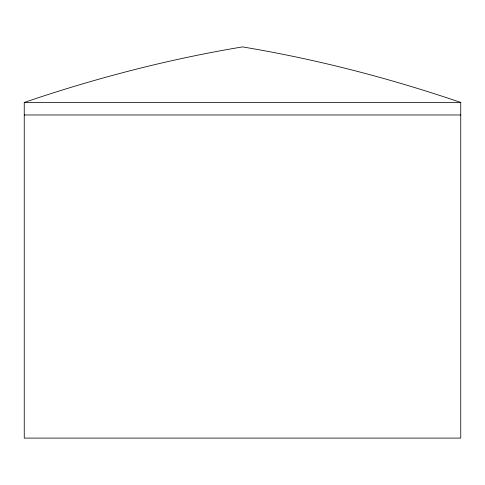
<?xml version="1.0" encoding="UTF-8"?>
<svg xmlns="http://www.w3.org/2000/svg" width="485" height="485" viewBox="0 0 485 485"><rect width="100%" height="100%" fill="white"/><g stroke="black" fill="none" stroke-linecap="round" stroke-linejoin="round"><path stroke-width="0.73" d="M24.25 102.45C95.369 78.188 168.356 59.231 242.5 46.906C316.644 59.231 389.631 78.188 460.75 102.45L460.75 438.094L24.25 438.094L24.25 102.45L460.75 102.45M24.25 114.969L460.75 114.969"/></g></svg>
